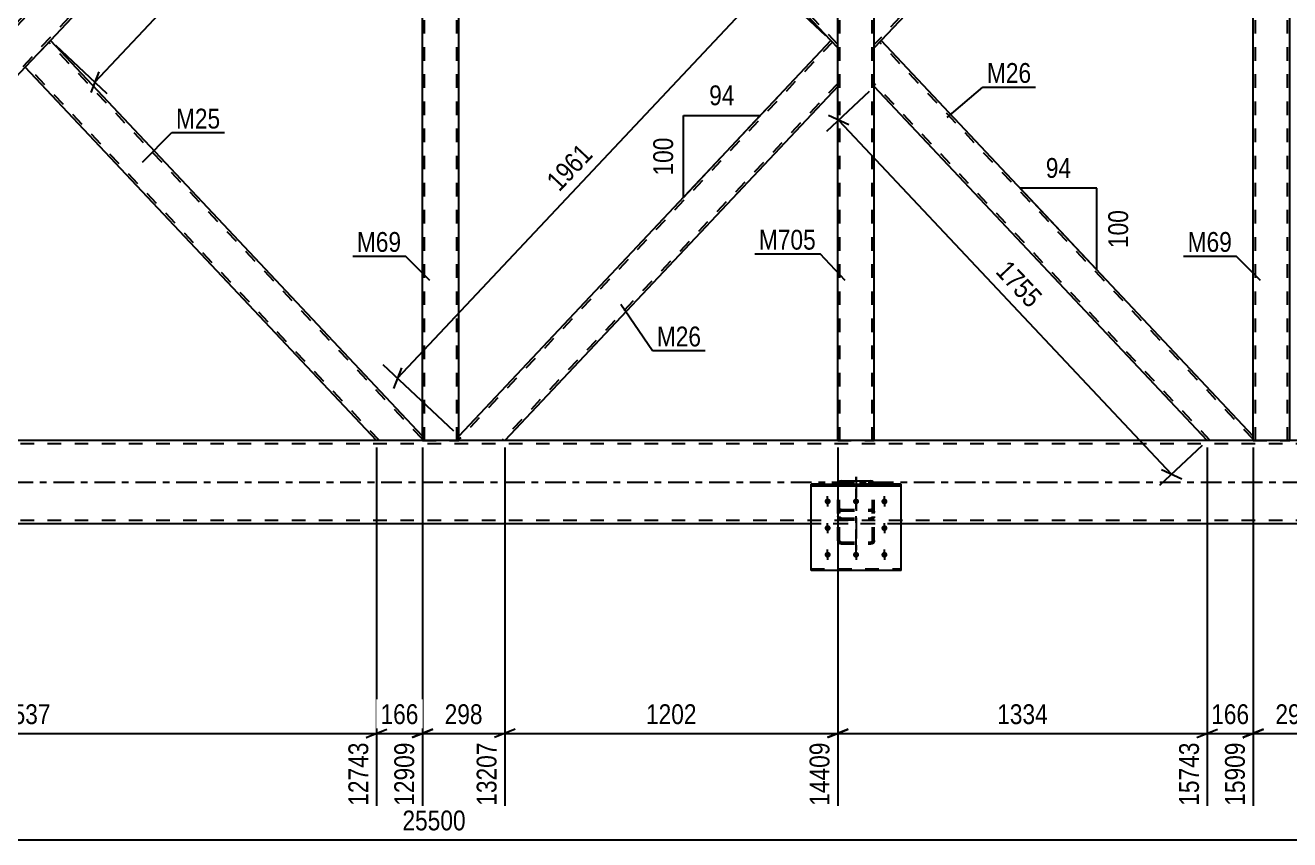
# Model space of a CAD drawing. Header units: millimetres. Extents: x -156 to 1033, y -616 to 225.
# Drawn here: x 360.9 to 543.5, y -179.3 to -61.6 of the extents above; entities that cross this region are included whole.
import ezdxf

# ---------------------------------------------------------------- set-up
doc = ezdxf.new("R2010")
doc.units = ezdxf.units.MM
doc.linetypes.add('DXK_LINE_DOT2', pattern=[3.9198, 1.9599, -1.9599])
doc.linetypes.add('DXK_LINE_DOT3', pattern=[5.9187, 2.979, -0.9799, 0.9799, -0.9799])
doc.styles.add('Arial Narrow', font='ARIALN.TTF', dxfattribs={"height": 0.2})

# ---------------------------------------------------------------- blocks, each defined once
blk = doc.blocks.new('Part-404205526-1487 - 1399')
at = {"color": 7, "linetype": 'DXK_LINE_DOT2'}
for p, q in [((863.9, -122.08), (-67.1, -122.08)), ((863.9, -121.6), (-56.46, -121.6)), ((863.9, -133.12), (-67.1, -133.12)), ((863.9, -133.6), (48.72, -133.6)), ((487.4, -133.6), (474.4, -133.6))]:
    blk.add_line(p, q, dxfattribs=at)
at = {"color": 2, "linetype": 'Continuous'}
for p, q in [((859.1, -121.6), (58.5, -121.6)), ((474.4, -133.6), (307.4, -133.6)), ((654.4, -133.6), (487.4, -133.6))]:
    blk.add_line(p, q, dxfattribs=at)
at = {"color": 7, "linetype": 'DXK_LINE_DOT3'}
blk.add_line((-67.1, -127.6), (863.9, -127.6), dxfattribs=at)
blk = doc.blocks.new('Part-404205526-1555 - 1399')
at = {"color": 2, "linetype": 'Continuous'}
for p, q in [((364.53, -63.8), (360.9, -67.65)), ((418.27, -120.94), (364.53, -63.8)), ((411.64, -121.6), (360.9, -67.65)), ((418.27, -121.6), (418.27, -120.94))]:
    blk.add_line(p, q, dxfattribs=at)
at = {"color": 7, "linetype": 'DXK_LINE_DOT2'}
for p, q in [((418.27, -121.41), (364.31, -64.03)), ((361.12, -67.42), (361.14, -67.4)), ((412.08, -121.6), (361.12, -67.42)), ((418.27, -121.6), (411.64, -121.6))]:
    blk.add_line(p, q, dxfattribs=at)
blk = doc.blocks.new('Part-404205526-1605 - 1399')
at = {"color": 7, "linetype": 'DXK_LINE_DOT2'}
for p, q in [((483.54, -6), (478.26, -6)), ((478.26, -6.48), (478.26, -6)), ((478.58, -121.6), (478.58, -6)), ((483.22, -121.6), (483.22, -6)), ((483.54, -6.48), (483.54, -6)), ((478.26, -70.46), (478.26, -57.14)), ((483.54, -70.46), (483.54, -57.14)), ((478.26, -121.6), (483.54, -121.6))]:
    blk.add_line(p, q, dxfattribs=at)
at = {"color": 2, "linetype": 'Continuous'}
for p, q in [((478.26, -57.14), (478.26, -6.48)), ((483.54, -57.14), (483.54, -6.48)), ((478.26, -121.6), (478.26, -70.46)), ((483.54, -121.6), (483.54, -70.46))]:
    blk.add_line(p, q, dxfattribs=at)
blk = doc.blocks.new('Part-404205526-1650 - 1399')
at = {"color": 2, "linetype": 'Continuous'}
for p, q in [((423.55, -6.66), (423.55, -6)), ((477.28, -63.8), (423.55, -6.66)), ((478.26, -57.14), (430.17, -6)), ((478.26, -64.85), (478.26, -57.14))]:
    blk.add_line(p, q, dxfattribs=at)
at = {"color": 7, "linetype": 'DXK_LINE_DOT2'}
for p, q in [((430.17, -6), (423.55, -6)), ((478.26, -64.38), (423.55, -6.19)), ((478.26, -57.61), (429.73, -6)), ((478.26, -64.85), (477.28, -63.8)), ((478.26, -64.38), (478.26, -64.34))]:
    blk.add_line(p, q, dxfattribs=at)
blk = doc.blocks.new('Part-404205526-1665 - 1399')
at = {"color": 7, "linetype": 'DXK_LINE_DOT2'}
for p, q in [((412.08, -6), (303.54, -121.41)), ((418.27, -6.19), (309.73, -121.6)), ((418.27, -6), (411.64, -6)), ((360.9, -59.95), (357.28, -63.8)), ((364.53, -63.8), (360.9, -67.65)), ((310.17, -121.6), (303.54, -121.6))]:
    blk.add_line(p, q, dxfattribs=at)
at = {"color": 2, "linetype": 'Continuous'}
for p, q in [((411.64, -6), (360.9, -59.95)), ((418.27, -6.66), (364.53, -63.8)), ((418.27, -6.66), (418.27, -6)), ((357.28, -63.8), (303.54, -120.94)), ((360.9, -67.65), (310.17, -121.6)), ((303.54, -121.6), (303.54, -120.94))]:
    blk.add_line(p, q, dxfattribs=at)
blk = doc.blocks.new('Part-404205526-1896 - 1399')
at = {"color": 7, "linetype": 'DXK_LINE_DOT2'}
for p, q in [((423.55, -6), (418.27, -6)), ((418.27, -6.66), (418.27, -6)), ((418.59, -121.6), (418.59, -6)), ((423.23, -121.6), (423.23, -6)), ((423.55, -6.66), (423.55, -6)), ((418.27, -121.6), (418.27, -120.94)), ((418.27, -121.6), (423.55, -121.6)), ((423.55, -121.6), (423.55, -120.94))]:
    blk.add_line(p, q, dxfattribs=at)
at = {"color": 2, "linetype": 'Continuous'}
for p, q in [((418.27, -120.94), (418.27, -6.66)), ((423.55, -120.94), (423.55, -6.66))]:
    blk.add_line(p, q, dxfattribs=at)
blk = doc.blocks.new('Part-404205526-1881 - 1399')
at = {"color": 2, "linetype": 'Continuous'}
for p, q in [((477.28, -63.8), (423.55, -120.94)), ((478.26, -64.85), (477.28, -63.8)), ((478.26, -70.46), (478.26, -64.85)), ((478.26, -70.46), (430.17, -121.6)), ((423.55, -121.6), (423.55, -120.94))]:
    blk.add_line(p, q, dxfattribs=at)
at = {"color": 7, "linetype": 'DXK_LINE_DOT2'}
for p, q in [((477.5, -64.03), (423.55, -121.41)), ((478.26, -69.99), (429.73, -121.6)), ((430.17, -121.6), (423.55, -121.6))]:
    blk.add_line(p, q, dxfattribs=at)
blk = doc.blocks.new('Part-404205526-1901 - 1399')
at = {"color": 7, "linetype": 'DXK_LINE_DOT2'}
for p, q in [((543.54, -6), (538.26, -6)), ((538.26, -6.66), (538.26, -6)), ((538.58, -121.6), (538.58, -6)), ((543.22, -121.6), (543.22, -6)), ((543.54, -6.66), (543.54, -6)), ((538.26, -121.6), (538.26, -120.94)), ((538.26, -121.6), (543.54, -121.6)), ((543.54, -121.6), (543.54, -120.94))]:
    blk.add_line(p, q, dxfattribs=at)
at = {"color": 2, "linetype": 'Continuous'}
for p, q in [((538.26, -120.94), (538.26, -6.66)), ((543.54, -120.94), (543.54, -6.66))]:
    blk.add_line(p, q, dxfattribs=at)
blk = doc.blocks.new('Part-404205526-1903 - 1399')
at = {"color": 2, "linetype": 'Continuous'}
for p, q in [((478.27, -127.91), (478.3, -127.75)), ((478.56, -127.47), (478.74, -127.43)), ((478.74, -127.43), (483.06, -127.43)), ((483.06, -127.43), (483.25, -127.47)), ((483.51, -127.75), (483.54, -127.91))]:
    blk.add_line(p, q, dxfattribs=at)
at = {"color": 7, "linetype": 'DXK_LINE_DOT2'}
for p, q in [((478.52, -127.84), (478.5, -127.94)), ((478.57, -127.76), (478.52, -127.84)), ((478.65, -127.71), (478.57, -127.76)), ((478.74, -127.69), (478.65, -127.71)), ((478.74, -127.69), (483.06, -127.69)), ((483.16, -127.71), (483.06, -127.69)), ((483.23, -127.76), (483.16, -127.71)), ((483.29, -127.84), (483.23, -127.76)), ((483.3, -127.94), (483.29, -127.84)), ((478.26, -127.94), (478.27, -127.91)), ((478.26, -136.05), (478.26, -127.94)), ((478.5, -136.05), (478.5, -127.94)), ((483.3, -136.05), (483.3, -127.94)), ((483.54, -127.91), (483.54, -127.94)), ((483.54, -136.05), (483.54, -127.94)), ((478.3, -131.81), (478.26, -131.99)), ((478.3, -132.73), (478.26, -132.54)), ((478.4, -131.67), (478.3, -131.81)), ((478.56, -131.57), (478.4, -131.67)), ((478.5, -131.99), (478.52, -131.9)), ((478.5, -132.54), (478.52, -132.64)), ((478.52, -131.9), (478.57, -131.83)), ((478.52, -132.64), (478.57, -132.72)), ((478.74, -131.53), (478.56, -131.57)), ((478.74, -133.05), (478.56, -133.01)), ((478.57, -131.83), (478.65, -131.78)), ((478.57, -132.72), (478.65, -132.77)), ((478.65, -131.78), (478.74, -131.76)), ((478.65, -132.77), (478.74, -132.79)), ((478.74, -131.53), (483.06, -131.53)), ((478.74, -131.76), (483.06, -131.76)), ((478.74, -132.79), (483.06, -132.79)), ((478.74, -133.05), (483.06, -133.05)), ((483.25, -131.57), (483.06, -131.53)), ((483.06, -131.76), (483.16, -131.78)), ((483.06, -132.79), (483.16, -132.77)), ((483.25, -133.01), (483.06, -133.05)), ((483.16, -131.78), (483.23, -131.83)), ((483.16, -132.77), (483.23, -132.72)), ((483.23, -131.83), (483.29, -131.9)), ((483.23, -132.72), (483.29, -132.64)), ((483.4, -131.67), (483.25, -131.57)), ((483.29, -131.9), (483.3, -131.99)), ((483.29, -132.64), (483.3, -132.54)), ((483.51, -131.81), (483.4, -131.67)), ((483.54, -131.99), (483.51, -131.81)), ((483.54, -132.54), (483.51, -132.73)), ((478.26, -136.05), (478.3, -136.22)), ((478.3, -136.22), (478.4, -136.36)), ((478.4, -136.36), (478.56, -136.46)), ((478.52, -136.13), (478.5, -136.05)), ((478.57, -136.2), (478.52, -136.13)), ((478.56, -136.46), (478.74, -136.5)), ((478.65, -136.25), (478.57, -136.2)), ((478.74, -136.27), (478.65, -136.25)), ((478.74, -136.27), (483.06, -136.27)), ((478.74, -136.5), (483.06, -136.5)), ((483.16, -136.25), (483.06, -136.27)), ((483.06, -136.5), (483.25, -136.46)), ((483.23, -136.2), (483.16, -136.25)), ((483.29, -136.13), (483.23, -136.2)), ((483.25, -136.46), (483.4, -136.36)), ((483.3, -136.05), (483.29, -136.13)), ((483.4, -136.36), (483.51, -136.22)), ((483.51, -136.22), (483.54, -136.05))]:
    blk.add_line(p, q, dxfattribs=at)
at = {"color": 7, "linetype": 'DXK_LINE_DOT3'}
blk.add_line((480.9, -126.82), (480.9, -137.44), dxfattribs=at)
at = {"color": 2, "linetype": 'Continuous'}
for centre, start, end in [((478.76, -127.92), 114.3199, 159.2417), ((483.04, -127.92), 20.7583, 65.6801)]:
    blk.add_arc(centre, 0.496, start, end, dxfattribs=at)
at = {"color": 7, "linetype": 'DXK_LINE_DOT2'}
for centre, start, end in [((478.76, -132.56), 200.7583, 245.6801), ((483.04, -132.56), 294.3199, 339.2417)]:
    blk.add_arc(centre, 0.496, start, end, dxfattribs=at)
blk = doc.blocks.new('Part-404205526-1913 - 1399')
at = {"color": 2, "linetype": 'Continuous'}
for p, q in [((484.53, -63.8), (483.54, -64.85)), ((538.26, -120.94), (484.53, -63.8)), ((483.54, -69.53), (483.54, -64.85)), ((483.54, -70.46), (483.54, -69.53)), ((531.63, -121.6), (483.54, -70.46)), ((538.26, -121.6), (538.26, -120.94))]:
    blk.add_line(p, q, dxfattribs=at)
at = {"color": 7, "linetype": 'DXK_LINE_DOT2'}
for p, q in [((538.26, -121.41), (484.31, -64.03)), ((483.54, -70.39), (483.54, -69.53)), ((483.54, -69.99), (483.54, -69.88)), ((532.07, -121.6), (483.54, -69.99)), ((538.26, -121.6), (531.63, -121.6))]:
    blk.add_line(p, q, dxfattribs=at)
blk = doc.blocks.new('Part-404205526-1915 - 1399')
at = {"color": 7, "linetype": 'DXK_LINE_DOT2'}
for p, q in [((478.3, -127.75), (478.26, -127.94)), ((478.5, -127.94), (478.52, -127.84)), ((478.52, -127.84), (478.57, -127.76)), ((478.74, -127.43), (478.56, -127.47)), ((478.57, -127.76), (478.65, -127.71)), ((478.65, -127.71), (478.74, -127.69)), ((478.74, -127.43), (483.06, -127.43)), ((478.74, -127.69), (483.06, -127.69)), ((483.25, -127.47), (483.06, -127.43)), ((483.06, -127.69), (483.16, -127.71)), ((483.16, -127.71), (483.23, -127.76)), ((483.23, -127.76), (483.29, -127.84)), ((483.29, -127.84), (483.3, -127.94)), ((483.54, -127.94), (483.51, -127.75)), ((478.26, -136.05), (478.26, -127.94)), ((478.5, -136.05), (478.5, -127.94)), ((483.3, -136.05), (483.3, -127.94)), ((483.54, -136.05), (483.54, -127.94)), ((478.26, -131.99), (478.3, -131.81)), ((478.26, -132.54), (478.3, -132.73)), ((478.3, -131.81), (478.4, -131.67)), ((478.4, -131.67), (478.56, -131.57)), ((478.52, -131.9), (478.5, -131.99)), ((478.52, -132.64), (478.5, -132.54)), ((478.57, -131.83), (478.52, -131.9)), ((478.57, -132.72), (478.52, -132.64)), ((478.56, -131.57), (478.74, -131.54)), ((478.56, -133.01), (478.74, -133.05)), ((478.65, -131.78), (478.57, -131.83)), ((478.65, -132.77), (478.57, -132.72)), ((478.74, -131.76), (478.65, -131.78)), ((478.74, -132.79), (478.65, -132.77)), ((478.74, -131.54), (483.06, -131.54)), ((478.74, -131.76), (483.06, -131.76)), ((478.74, -132.79), (483.06, -132.79)), ((478.74, -133.05), (483.06, -133.05)), ((483.06, -131.54), (483.25, -131.57)), ((483.16, -131.78), (483.06, -131.76)), ((483.16, -132.77), (483.06, -132.79)), ((483.06, -133.05), (483.25, -133.01)), ((483.23, -131.83), (483.16, -131.78)), ((483.23, -132.72), (483.16, -132.77)), ((483.29, -131.9), (483.23, -131.83)), ((483.29, -132.64), (483.23, -132.72)), ((483.25, -131.57), (483.4, -131.67)), ((483.3, -131.99), (483.29, -131.9)), ((483.3, -132.54), (483.29, -132.64)), ((483.4, -131.67), (483.51, -131.81)), ((483.51, -131.81), (483.54, -131.99)), ((483.51, -132.73), (483.54, -132.54)), ((478.3, -136.22), (478.26, -136.05)), ((478.4, -136.36), (478.3, -136.22)), ((478.56, -136.46), (478.4, -136.36)), ((478.5, -136.05), (478.52, -136.13)), ((478.52, -136.13), (478.57, -136.21)), ((478.74, -136.5), (478.56, -136.46)), ((478.57, -136.21), (478.65, -136.25)), ((478.65, -136.25), (478.74, -136.27)), ((478.74, -136.27), (483.06, -136.27)), ((478.74, -136.5), (483.06, -136.5)), ((483.06, -136.27), (483.16, -136.25)), ((483.25, -136.46), (483.06, -136.5)), ((483.16, -136.25), (483.23, -136.21)), ((483.23, -136.21), (483.29, -136.13)), ((483.4, -136.36), (483.25, -136.46)), ((483.29, -136.13), (483.3, -136.05)), ((483.51, -136.22), (483.4, -136.36)), ((483.54, -136.05), (483.51, -136.22))]:
    blk.add_line(p, q, dxfattribs=at)
at = {"color": 7, "linetype": 'DXK_LINE_DOT3'}
blk.add_line((480.9, -137.44), (480.9, -126.82), dxfattribs=at)
at = {"color": 7, "linetype": 'DXK_LINE_DOT2'}
for centre, start, end in [((478.76, -127.92), 114.32, 159.2417), ((483.04, -127.92), 20.7583, 65.68), ((478.76, -132.56), 200.7583, 245.68), ((483.04, -132.56), 294.32, 339.2417)]:
    blk.add_arc(centre, 0.496, start, end, dxfattribs=at)
blk = doc.blocks.new('Part-404205526-1935 - 1399')
at = {"color": 7, "linetype": 'DXK_LINE_DOT2'}
for p, q in [((474.4, -140.34), (474.4, -127.91)), ((487.4, -127.91), (474.4, -127.91)), ((474.4, -128.13), (487.4, -128.13)), ((487.4, -140.34), (487.4, -127.91)), ((474.4, -140.12), (487.4, -140.12))]:
    blk.add_line(p, q, dxfattribs=at)
at = {"color": 2, "linetype": 'Continuous'}
blk.add_line((487.4, -140.34), (474.4, -140.34), dxfattribs=at)
blk = doc.blocks.new('Bolt-404205526-1936 - 1399')
at = {"color": 1, "linetype": 'DXK_LINE_DOT2'}
for p, q in [((476.8, -129.99), (476.8, -131.12)), ((480.9, -129.99), (480.9, -131.12)), ((485, -129.99), (485, -131.12)), ((476.8, -133.84), (476.8, -134.97)), ((485, -133.84), (485, -134.97)), ((476.8, -137.69), (476.8, -138.83)), ((480.9, -137.69), (480.9, -138.83)), ((485, -137.69), (485, -138.83))]:
    blk.add_line(p, q, dxfattribs=at)
blk = doc.blocks.new('Part-404205526-1944 - 1399')
at = {"color": 2, "linetype": 'Continuous'}
for p, q in [((474.4, -127.91), (487.4, -127.91)), ((474.4, -140.34), (474.4, -127.91)), ((474.4, -128.13), (487.4, -128.13)), ((487.4, -140.34), (487.4, -127.91)), ((487.4, -140.34), (474.4, -140.34))]:
    blk.add_line(p, q, dxfattribs=at)
at = {"color": 7, "linetype": 'DXK_LINE_DOT2'}
blk.add_line((474.4, -140.12), (487.4, -140.12), dxfattribs=at)
blk = doc.blocks.new('Bolt-404205526-1945 - 1399')
at = {"linetype": 'Continuous'}
for points in [[(476.8, -129.97), (476.89, -129.98), (476.98, -130), (477.06, -130.05), (477.13, -130.1), (477.18, -130.17), (477.22, -130.25), (477.24, -130.34), (477.24, -130.42), (477.22, -130.51), (477.18, -130.59), (477.13, -130.66), (477.06, -130.72), (476.98, -130.76), (476.89, -130.79), (476.8, -130.8), (476.71, -130.79), (476.62, -130.76), (476.54, -130.72), (476.48, -130.66), (476.42, -130.59), (476.38, -130.51), (476.37, -130.42), (476.37, -130.34), (476.38, -130.25), (476.42, -130.17), (476.48, -130.1), (476.54, -130.05), (476.62, -130), (476.71, -129.98)], [(480.9, -129.97), (480.99, -129.98), (481.08, -130), (481.16, -130.05), (481.23, -130.1), (481.28, -130.17), (481.32, -130.25), (481.34, -130.34), (481.34, -130.42), (481.32, -130.51), (481.28, -130.59), (481.23, -130.66), (481.16, -130.72), (481.08, -130.76), (480.99, -130.79), (480.9, -130.8), (480.81, -130.79), (480.72, -130.76), (480.64, -130.72), (480.58, -130.66), (480.52, -130.59), (480.48, -130.51), (480.47, -130.42), (480.47, -130.34), (480.48, -130.25), (480.52, -130.17), (480.58, -130.1), (480.64, -130.05), (480.72, -130), (480.81, -129.98)], [(485, -129.97), (485.09, -129.98), (485.18, -130), (485.26, -130.05), (485.33, -130.1), (485.38, -130.17), (485.42, -130.25), (485.44, -130.34), (485.44, -130.42), (485.42, -130.51), (485.38, -130.59), (485.33, -130.66), (485.26, -130.72), (485.18, -130.76), (485.09, -130.79), (485, -130.8), (484.91, -130.79), (484.82, -130.76), (484.74, -130.72), (484.68, -130.66), (484.62, -130.59), (484.58, -130.51), (484.57, -130.42), (484.57, -130.34), (484.58, -130.25), (484.62, -130.17), (484.68, -130.1), (484.74, -130.05), (484.82, -130), (484.91, -129.98)], [(476.8, -133.82), (476.89, -133.83), (476.98, -133.86), (477.06, -133.9), (477.13, -133.96), (477.18, -134.03), (477.22, -134.11), (477.24, -134.19), (477.24, -134.28), (477.22, -134.36), (477.18, -134.44), (477.13, -134.51), (477.06, -134.57), (476.98, -134.61), (476.89, -134.64), (476.8, -134.65), (476.71, -134.64), (476.62, -134.61), (476.54, -134.57), (476.48, -134.51), (476.42, -134.44), (476.38, -134.36), (476.37, -134.28), (476.37, -134.19), (476.38, -134.11), (476.42, -134.03), (476.48, -133.96), (476.54, -133.9), (476.62, -133.86), (476.71, -133.83)], [(485, -133.82), (485.09, -133.83), (485.18, -133.86), (485.26, -133.9), (485.33, -133.96), (485.38, -134.03), (485.42, -134.11), (485.44, -134.19), (485.44, -134.28), (485.42, -134.36), (485.38, -134.44), (485.33, -134.51), (485.26, -134.57), (485.18, -134.61), (485.09, -134.64), (485, -134.65), (484.91, -134.64), (484.82, -134.61), (484.74, -134.57), (484.68, -134.51), (484.62, -134.44), (484.58, -134.36), (484.57, -134.28), (484.57, -134.19), (484.58, -134.11), (484.62, -134.03), (484.68, -133.96), (484.74, -133.9), (484.82, -133.86), (484.91, -133.83)], [(476.8, -137.67), (476.89, -137.68), (476.98, -137.71), (477.06, -137.75), (477.13, -137.81), (477.18, -137.88), (477.22, -137.96), (477.24, -138.04), (477.24, -138.13), (477.22, -138.21), (477.18, -138.29), (477.13, -138.36), (477.06, -138.42), (476.98, -138.46), (476.89, -138.49), (476.8, -138.5), (476.71, -138.49), (476.62, -138.46), (476.54, -138.42), (476.48, -138.36), (476.42, -138.29), (476.38, -138.21), (476.37, -138.13), (476.37, -138.04), (476.38, -137.96), (476.42, -137.88), (476.48, -137.81), (476.54, -137.75), (476.62, -137.71), (476.71, -137.68)], [(480.9, -137.67), (480.99, -137.68), (481.08, -137.71), (481.16, -137.75), (481.23, -137.81), (481.28, -137.88), (481.32, -137.96), (481.34, -138.04), (481.34, -138.13), (481.32, -138.21), (481.28, -138.29), (481.23, -138.36), (481.16, -138.42), (481.08, -138.46), (480.99, -138.49), (480.9, -138.5), (480.81, -138.49), (480.72, -138.46), (480.64, -138.42), (480.58, -138.36), (480.52, -138.29), (480.48, -138.21), (480.47, -138.13), (480.47, -138.04), (480.48, -137.96), (480.52, -137.88), (480.58, -137.81), (480.64, -137.75), (480.72, -137.71), (480.81, -137.68)], [(485, -137.67), (485.09, -137.68), (485.18, -137.71), (485.26, -137.75), (485.33, -137.81), (485.38, -137.88), (485.42, -137.96), (485.44, -138.04), (485.44, -138.13), (485.42, -138.21), (485.38, -138.29), (485.33, -138.36), (485.26, -138.42), (485.18, -138.46), (485.09, -138.49), (485, -138.5), (484.91, -138.49), (484.82, -138.46), (484.74, -138.42), (484.68, -138.36), (484.62, -138.29), (484.58, -138.21), (484.57, -138.13), (484.57, -138.04), (484.58, -137.96), (484.62, -137.88), (484.68, -137.81), (484.74, -137.75), (484.82, -137.71), (484.91, -137.68)]]:
    blk.add_hatch(color=1, dxfattribs=at).paths.add_polyline_path(points)
at = {"color": 1, "linetype": 'Continuous'}
for p, q in [((476.8, -130.78), (476.8, -129.64)), ((480.9, -130.78), (480.9, -129.64)), ((485, -130.78), (485, -129.64)), ((476.8, -134.63), (476.8, -133.5)), ((485, -134.63), (485, -133.5)), ((476.8, -138.48), (476.8, -137.35)), ((480.9, -138.48), (480.9, -137.35)), ((485, -138.48), (485, -137.35))]:
    blk.add_line(p, q, dxfattribs=at)
blk = doc.blocks.new('Part-404205526-1955 - 1399')
at = {"color": 2, "linetype": 'Continuous'}
for p, q in [((531.63, -6), (483.54, -57.14)), ((538.26, -6.66), (484.53, -63.8)), ((538.26, -6.66), (538.26, -6)), ((483.54, -63.91), (483.54, -57.14)), ((483.54, -64.85), (483.54, -63.91))]:
    blk.add_line(p, q, dxfattribs=at)
at = {"color": 7, "linetype": 'DXK_LINE_DOT2'}
for p, q in [((532.07, -6), (483.54, -57.61)), ((538.26, -6.19), (483.54, -64.38)), ((538.26, -6), (531.63, -6)), ((484.53, -63.8), (483.54, -64.85)), ((483.54, -64.78), (483.54, -63.91)), ((483.54, -64.38), (483.54, -64.34))]:
    blk.add_line(p, q, dxfattribs=at)
blk = doc.blocks.new('StraightDimension-404205526-20066 - 1399')
at = {"color": 7, "linetype": 'Continuous'}
for p, q in [((310.17, -122.6), (310.17, -174.34)), ((411.64, -122.6), (411.64, -174.34)), ((311.67, -163.3), (308.67, -164.5)), ((310.17, -163.9), (411.64, -163.9)), ((410.14, -164.5), (413.14, -163.3))]:
    blk.add_line(p, q, dxfattribs=at)
at = {"color": 0}
blk.add_wipeout([(365.16, -163.15), (365.16, -158.95), (356.65, -158.95), (356.65, -163.15)], dxfattribs=at)
at = {"color": 0, "linetype": 'Continuous'}
blk.add_wipeout([(411.04, -164.6), (406.84, -164.6), (406.84, -174.94), (411.04, -174.94)], dxfattribs=at)
at = {"color": 3, "style": 'Arial Narrow'}
blk.add_text('2537', height=2.863, dxfattribs=at).set_placement((357.25, -162.55))
at = {"color": 3, "linetype": 'Continuous', "style": 'Arial Narrow'}
blk.add_text('12743', height=2.863, rotation=90.0002, dxfattribs=at).set_placement((410.44, -174.34))
blk = doc.blocks.new('StraightDimension-404205526-20501 - 1399')
at = {"color": 7, "linetype": 'Continuous'}
for p, q in [((476.55, -63.12), (466.32, -53.49)), ((467.8, -56.95), (468.98, -53.94)), ((414.66, -112.58), (468.39, -55.44)), ((422.82, -120.25), (412.58, -110.63)), ((415.25, -111.08), (414.07, -114.09))]:
    blk.add_line(p, q, dxfattribs=at)
at = {"color": 0}
blk.add_wipeout([(443.9, -80.4), (440.84, -77.52), (435.01, -83.72), (438.07, -86.6)], dxfattribs=at)
at = {"color": 3, "style": 'Arial Narrow'}
blk.add_text('1961', height=2.863, rotation=46.7591, dxfattribs=at).set_placement((438.04, -85.75))
blk = doc.blocks.new('AngleDimension-404205526-20772 - 1399')
at = {"color": 7, "linetype": 'Continuous'}
for p, q in [((470.01, -71.53), (467.07, -74.65)), ((455.97, -74.65), (467.07, -74.65)), ((455.97, -86.46), (467.07, -74.65)), ((455.97, -86.46), (455.97, -74.65))]:
    blk.add_line(p, q, dxfattribs=at)
at = {"color": 0}
for points in [[(463.95, -73.75), (463.95, -69.55), (459.09, -69.55), (459.09, -73.75)], [(455.07, -77.21), (450.87, -77.21), (450.87, -83.9), (455.07, -83.9)]]:
    blk.add_wipeout(points, dxfattribs=at)
at = {"color": 3, "style": 'Arial Narrow'}
blk.add_text('94', height=2.863, dxfattribs=at).set_placement((459.69, -73.15))
blk.add_text('100', height=2.863, rotation=90.0002, dxfattribs=at).set_placement((454.47, -83.3))
blk = doc.blocks.new('StraightDimension-404205526-22824 - 1399')
at = {"color": 7, "linetype": 'Continuous'}
blk.add_line((-81, -179.25), (920.9, -179.25), dxfattribs=at)
at = {"color": 0}
blk.add_wipeout([(425.12, -178.5), (425.12, -174.3), (414.78, -174.3), (414.78, -178.5)], dxfattribs=at)
at = {"color": 3, "style": 'Arial Narrow'}
blk.add_text('25500', height=2.863, dxfattribs=at).set_placement((415.38, -177.9))
blk = doc.blocks.new('AngleDimension-404205526-20904 - 1399')
at = {"color": 7, "linetype": 'Continuous'}
for p, q in [((504.18, -84.7), (504.59, -85.14)), ((515.69, -85.14), (504.59, -85.14)), ((515.69, -96.94), (504.59, -85.14)), ((515.69, -96.94), (515.69, -85.14))]:
    blk.add_line(p, q, dxfattribs=at)
at = {"color": 0}
for points in [[(512.57, -84.24), (512.57, -80.04), (507.71, -80.04), (507.71, -84.24)], [(520.79, -87.69), (516.59, -87.69), (516.59, -94.38), (520.79, -94.38)]]:
    blk.add_wipeout(points, dxfattribs=at)
at = {"color": 3, "style": 'Arial Narrow'}
blk.add_text('94', height=2.863, dxfattribs=at).set_placement((508.31, -83.64))
blk.add_text('100', height=2.863, rotation=90.0002, dxfattribs=at).set_placement((520.19, -93.78))
blk = doc.blocks.new('StraightDimension-404205526-2961 - 1399')
at = {"color": 7, "linetype": 'Continuous'}
for p, q in [((419, -7.35), (426.42, -14.33)), ((370.94, -69.83), (424.68, -12.69)), ((424.09, -14.19), (425.27, -11.18)), ((365.26, -64.49), (372.68, -71.47)), ((371.53, -68.32), (370.35, -71.33))]:
    blk.add_line(p, q, dxfattribs=at)
at = {"color": 0}
blk.add_wipeout([(400.18, -37.64), (397.12, -34.77), (391.28, -40.97), (394.34, -43.84)], dxfattribs=at)
at = {"color": 3, "style": 'Arial Narrow'}
blk.add_text('1961', height=2.863, rotation=46.7591, dxfattribs=at).set_placement((394.32, -43))
blk = doc.blocks.new('StraightDimension-404205526-20061 - 1399')
at = {"color": 7, "linetype": 'Continuous'}
for p, q in [((531.63, -122.6), (531.63, -174.34)), ((538.26, -122.6), (538.26, -174.34)), ((530.13, -164.5), (533.13, -163.3)), ((531.63, -163.9), (538.26, -163.9)), ((539.76, -163.3), (536.76, -164.5))]:
    blk.add_line(p, q, dxfattribs=at)
at = {"color": 0}
blk.add_wipeout([(538.29, -163.15), (538.29, -158.95), (531.6, -158.95), (531.6, -163.15)], dxfattribs=at)
at = {"color": 0, "linetype": 'Continuous'}
blk.add_wipeout([(537.66, -164.6), (533.46, -164.6), (533.46, -174.94), (537.66, -174.94)], dxfattribs=at)
at = {"color": 3, "style": 'Arial Narrow'}
blk.add_text('166', height=2.863, dxfattribs=at).set_placement((532.2, -162.55))
at = {"color": 3, "linetype": 'Continuous', "style": 'Arial Narrow'}
blk.add_text('15909', height=2.863, rotation=90.0002, dxfattribs=at).set_placement((537.06, -174.34))
blk = doc.blocks.new('StraightDimension-404205526-20060 - 1399')
at = {"color": 7, "linetype": 'Continuous'}
for p, q in [((538.26, -122.6), (538.26, -174.34)), ((550.17, -122.6), (550.17, -174.34)), ((536.76, -164.5), (539.76, -163.3)), ((538.26, -163.9), (550.17, -163.9)), ((551.67, -163.3), (548.67, -164.5))]:
    blk.add_line(p, q, dxfattribs=at)
at = {"color": 0}
blk.add_wipeout([(547.56, -163.15), (547.56, -158.95), (540.87, -158.95), (540.87, -163.15)], dxfattribs=at)
at = {"color": 0, "linetype": 'Continuous'}
blk.add_wipeout([(549.57, -164.6), (545.37, -164.6), (545.37, -174.94), (549.57, -174.94)], dxfattribs=at)
at = {"color": 3, "style": 'Arial Narrow'}
blk.add_text('298', height=2.863, dxfattribs=at).set_placement((541.47, -162.55))
at = {"color": 3, "linetype": 'Continuous', "style": 'Arial Narrow'}
blk.add_text('16207', height=2.863, rotation=90.0002, dxfattribs=at).set_placement((548.97, -174.34))
blk = doc.blocks.new('StraightDimension-404205526-20062 - 1399')
at = {"color": 7, "linetype": 'Continuous'}
for p, q in [((478.26, -122.6), (478.26, -174.34)), ((531.63, -122.6), (531.63, -174.34)), ((479.76, -163.3), (476.76, -164.5)), ((478.26, -163.9), (531.63, -163.9)), ((530.13, -164.5), (533.13, -163.3))]:
    blk.add_line(p, q, dxfattribs=at)
at = {"color": 0}
blk.add_wipeout([(509.2, -163.15), (509.2, -158.95), (500.69, -158.95), (500.69, -163.15)], dxfattribs=at)
at = {"color": 0, "linetype": 'Continuous'}
blk.add_wipeout([(531.03, -164.6), (526.83, -164.6), (526.83, -174.94), (531.03, -174.94)], dxfattribs=at)
at = {"color": 3, "style": 'Arial Narrow'}
blk.add_text('1334', height=2.863, dxfattribs=at).set_placement((501.29, -162.55))
at = {"color": 3, "linetype": 'Continuous', "style": 'Arial Narrow'}
blk.add_text('15743', height=2.863, rotation=90.0002, dxfattribs=at).set_placement((530.43, -174.34))
blk = doc.blocks.new('StraightDimension-404205526-20063 - 1399')
at = {"color": 7, "linetype": 'Continuous'}
for p, q in [((430.17, -122.6), (430.17, -174.34)), ((478.26, -122.6), (478.26, -174.34)), ((431.67, -163.3), (428.67, -164.5)), ((430.17, -163.9), (478.26, -163.9)), ((476.76, -164.5), (479.76, -163.3))]:
    blk.add_line(p, q, dxfattribs=at)
at = {"color": 0}
blk.add_wipeout([(458.48, -163.15), (458.48, -158.95), (449.96, -158.95), (449.96, -163.15)], dxfattribs=at)
at = {"color": 0, "linetype": 'Continuous'}
blk.add_wipeout([(477.66, -164.6), (473.46, -164.6), (473.46, -174.94), (477.66, -174.94)], dxfattribs=at)
at = {"color": 3, "style": 'Arial Narrow'}
blk.add_text('1202', height=2.863, dxfattribs=at).set_placement((450.56, -162.55))
at = {"color": 3, "linetype": 'Continuous', "style": 'Arial Narrow'}
blk.add_text('14409', height=2.863, rotation=90.0002, dxfattribs=at).set_placement((477.06, -174.34))
blk = doc.blocks.new('StraightDimension-404205526-20064 - 1399')
at = {"color": 7, "linetype": 'Continuous'}
for p, q in [((418.27, -122.6), (418.27, -174.34)), ((430.17, -122.6), (430.17, -174.34)), ((416.77, -164.5), (419.77, -163.3)), ((418.27, -163.9), (430.17, -163.9)), ((431.67, -163.3), (428.67, -164.5))]:
    blk.add_line(p, q, dxfattribs=at)
at = {"color": 0}
blk.add_wipeout([(427.56, -163.15), (427.56, -158.95), (420.88, -158.95), (420.88, -163.15)], dxfattribs=at)
at = {"color": 0, "linetype": 'Continuous'}
blk.add_wipeout([(429.57, -164.6), (425.37, -164.6), (425.37, -174.94), (429.57, -174.94)], dxfattribs=at)
at = {"color": 3, "style": 'Arial Narrow'}
blk.add_text('298', height=2.863, dxfattribs=at).set_placement((421.48, -162.55))
at = {"color": 3, "linetype": 'Continuous', "style": 'Arial Narrow'}
blk.add_text('13207', height=2.863, rotation=90.0002, dxfattribs=at).set_placement((428.97, -174.34))
blk = doc.blocks.new('StraightDimension-404205526-20065 - 1399')
at = {"color": 7, "linetype": 'Continuous'}
for p, q in [((411.64, -122.6), (411.64, -174.34)), ((418.27, -122.6), (418.27, -174.34)), ((410.14, -164.5), (413.14, -163.3)), ((411.64, -163.9), (418.27, -163.9)), ((419.77, -163.3), (416.77, -164.5))]:
    blk.add_line(p, q, dxfattribs=at)
at = {"color": 0}
blk.add_wipeout([(418.3, -163.15), (418.3, -158.95), (411.61, -158.95), (411.61, -163.15)], dxfattribs=at)
at = {"color": 0, "linetype": 'Continuous'}
blk.add_wipeout([(417.67, -164.6), (413.47, -164.6), (413.47, -174.94), (417.67, -174.94)], dxfattribs=at)
at = {"color": 3, "style": 'Arial Narrow'}
blk.add_text('166', height=2.863, dxfattribs=at).set_placement((412.21, -162.55))
at = {"color": 3, "linetype": 'Continuous', "style": 'Arial Narrow'}
blk.add_text('12909', height=2.863, rotation=90.0002, dxfattribs=at).set_placement((417.07, -174.34))
blk = doc.blocks.new('StraightDimension-404205526-20527 - 1399')
at = {"color": 7, "linetype": 'Continuous'}
for p, q in [((482.81, -71.15), (476.64, -76.95)), ((479.86, -75.99), (476.93, -74.62)), ((478.39, -75.3), (526.48, -126.44)), ((530.91, -122.29), (524.73, -128.09)), ((525.02, -125.76), (527.95, -127.13))]:
    blk.add_line(p, q, dxfattribs=at)
at = {"color": 0}
blk.add_wipeout([(505.9, -103.46), (508.96, -100.58), (503.13, -94.38), (500.07, -97.26)], dxfattribs=at)
at = {"color": 3, "style": 'Arial Narrow'}
blk.add_text('1755', height=2.863, rotation=-46.7591, dxfattribs=at).set_placement((500.92, -97.29))
blk = doc.blocks.new('Mark-404205526-1601 - 1399')
at = {"color": 0}
blk.add_wipeout([(475.1, -94.01), (475.1, -91.01), (466.87, -91.01), (466.87, -94.01)], dxfattribs=at)
blk.add_wipeout([(475.1, -94.01), (475.1, -91.01), (466.87, -91.01), (466.87, -94.01)], dxfattribs=at)
at = {"color": 30, "linetype": 'Continuous'}
for p in [(466.27, -94.61), (479.33, -98.47)]:
    blk.add_line(p, (475.7, -94.61), dxfattribs=at)
at = {"color": 3, "style": 'Arial Narrow'}
blk.add_text('M705', height=2.863, dxfattribs=at).set_placement((466.87, -94.01))
blk = doc.blocks.new('Mark-404205526-1551 - 1399')
at = {"color": 0}
blk.add_wipeout([(389.07, -76.51), (389.07, -73.51), (382.67, -73.51), (382.67, -76.51)], dxfattribs=at)
blk.add_wipeout([(389.07, -76.51), (389.07, -73.51), (382.67, -73.51), (382.67, -76.51)], dxfattribs=at)
at = {"color": 30, "linetype": 'Continuous'}
for p, q in [((377.83, -81.35), (382.07, -77.11)), ((382.07, -77.11), (389.67, -77.11))]:
    blk.add_line(p, q, dxfattribs=at)
at = {"color": 3, "style": 'Arial Narrow'}
blk.add_text('M25', height=2.863, dxfattribs=at).set_placement((382.67, -76.51))
blk = doc.blocks.new('Mark-404205526-1877 - 1399')
at = {"color": 0}
blk.add_wipeout([(458.52, -107.99), (458.52, -104.99), (452.12, -104.99), (452.12, -107.99)], dxfattribs=at)
blk.add_wipeout([(458.52, -107.99), (458.52, -104.99), (452.12, -104.99), (452.12, -107.99)], dxfattribs=at)
at = {"color": 30, "linetype": 'Continuous'}
for p, q in [((446.92, -101.88), (451.52, -108.59)), ((451.52, -108.59), (459.12, -108.59))]:
    blk.add_line(p, q, dxfattribs=at)
at = {"color": 3, "style": 'Arial Narrow'}
blk.add_text('M26', height=2.863, dxfattribs=at).set_placement((452.12, -107.99))
blk = doc.blocks.new('Mark-404205526-1892 - 1399')
at = {"color": 0}
blk.add_wipeout([(415.2, -94.33), (415.2, -91.33), (408.8, -91.33), (408.8, -94.33)], dxfattribs=at)
blk.add_wipeout([(415.2, -94.33), (415.2, -91.33), (408.8, -91.33), (408.8, -94.33)], dxfattribs=at)
at = {"color": 30, "linetype": 'Continuous'}
for p in [(408.2, -94.93), (419.34, -98.47)]:
    blk.add_line(p, (415.8, -94.93), dxfattribs=at)
at = {"color": 3, "style": 'Arial Narrow'}
blk.add_text('M69', height=2.863, dxfattribs=at).set_placement((408.8, -94.33))
blk = doc.blocks.new('Mark-404205526-1897 - 1399')
at = {"color": 0}
blk.add_wipeout([(535.19, -94.33), (535.19, -91.33), (528.8, -91.33), (528.8, -94.33)], dxfattribs=at)
blk.add_wipeout([(535.19, -94.33), (535.19, -91.33), (528.8, -91.33), (528.8, -94.33)], dxfattribs=at)
at = {"color": 30, "linetype": 'Continuous'}
for p in [(528.2, -94.93), (539.33, -98.47)]:
    blk.add_line(p, (535.79, -94.93), dxfattribs=at)
at = {"color": 3, "style": 'Arial Narrow'}
blk.add_text('M69', height=2.863, dxfattribs=at).set_placement((528.8, -94.33))
blk = doc.blocks.new('Mark-404205526-1909 - 1399')
at = {"color": 0}
blk.add_wipeout([(506.2, -69.92), (506.2, -66.92), (499.81, -66.92), (499.81, -69.92)], dxfattribs=at)
blk.add_wipeout([(506.2, -69.92), (506.2, -66.92), (499.81, -66.92), (499.81, -69.92)], dxfattribs=at)
at = {"color": 30, "linetype": 'Continuous'}
for p, q in [((494.04, -74.94), (499.21, -70.52)), ((499.21, -70.52), (506.8, -70.52))]:
    blk.add_line(p, q, dxfattribs=at)
at = {"color": 3, "style": 'Arial Narrow'}
blk.add_text('M26', height=2.863, dxfattribs=at).set_placement((499.81, -69.92))

msp = doc.modelspace()

# ---------------------------------------------------------------- block references
for name in ['Part-404205526-1665 - 1399', 'Part-404205526-1896 - 1399', 'Part-404205526-1650 - 1399', 'Part-404205526-1605 - 1399', 'Part-404205526-1955 - 1399', 'Part-404205526-1901 - 1399', 'Part-404205526-1555 - 1399', 'Part-404205526-1881 - 1399', 'Part-404205526-1913 - 1399', 'Part-404205526-1487 - 1399', 'Part-404205526-1903 - 1399', 'Part-404205526-1915 - 1399', 'Part-404205526-1935 - 1399', 'Part-404205526-1944 - 1399', 'Bolt-404205526-1945 - 1399', 'Bolt-404205526-1936 - 1399']:
    msp.add_blockref(name, (0, 0))

# ---------------------------------------------------------------- next in the draw order: block references
for name in ['StraightDimension-404205526-20501 - 1399', 'StraightDimension-404205526-20066 - 1399']:
    msp.add_blockref(name, (0, 0))

# ---------------------------------------------------------------- next in the draw order: block references
msp.add_blockref('AngleDimension-404205526-20772 - 1399', (0, 0))

# ---------------------------------------------------------------- next in the draw order: block references
msp.add_blockref('StraightDimension-404205526-22824 - 1399', (0, 0))

# ---------------------------------------------------------------- next in the draw order: block references
for name in ['StraightDimension-404205526-2961 - 1399', 'Mark-404205526-1551 - 1399', 'AngleDimension-404205526-20904 - 1399', 'Mark-404205526-1892 - 1399', 'Mark-404205526-1877 - 1399', 'StraightDimension-404205526-20061 - 1399']:
    msp.add_blockref(name, (0, 0))

# ---------------------------------------------------------------- next in the draw order: block references
for name in ['StraightDimension-404205526-20062 - 1399', 'StraightDimension-404205526-20060 - 1399']:
    msp.add_blockref(name, (0, 0))

# ---------------------------------------------------------------- next in the draw order: block references
msp.add_blockref('StraightDimension-404205526-20063 - 1399', (0, 0))

# ---------------------------------------------------------------- next in the draw order: block references
for name in ['StraightDimension-404205526-20527 - 1399', 'StraightDimension-404205526-20064 - 1399']:
    msp.add_blockref(name, (0, 0))

# ---------------------------------------------------------------- next in the draw order: block references
for name in ['Mark-404205526-1909 - 1399', 'Mark-404205526-1601 - 1399', 'Mark-404205526-1897 - 1399', 'StraightDimension-404205526-20065 - 1399']:
    msp.add_blockref(name, (0, 0))

doc.saveas('drawing.dxf')
